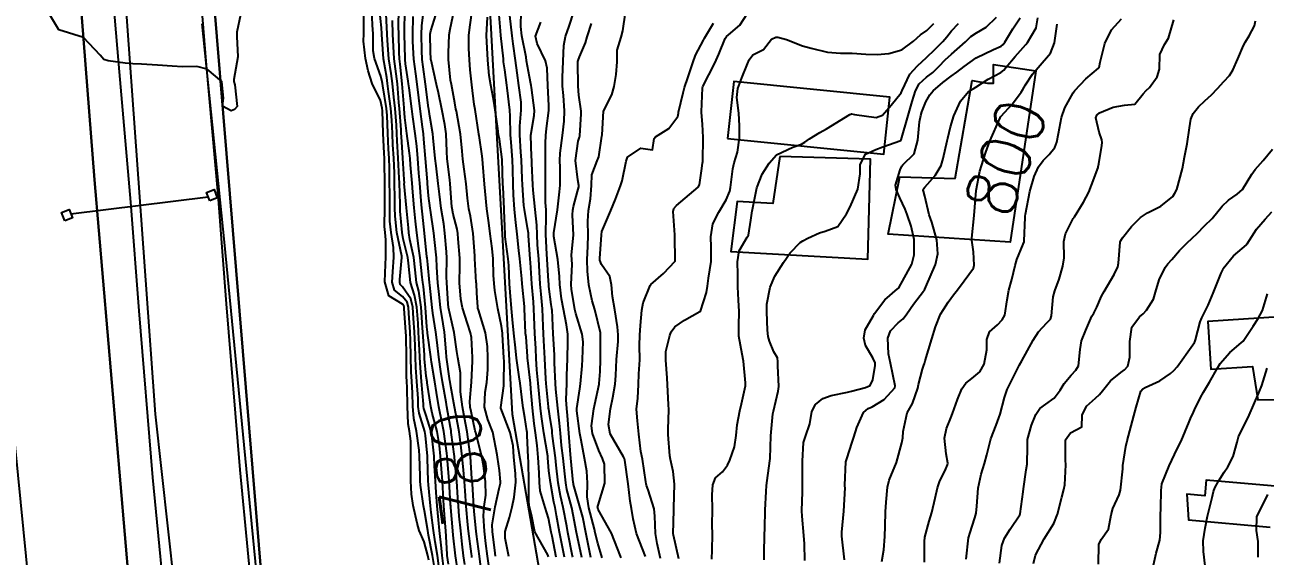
# Model space of a CAD drawing. Header units: metres. Extents: x 318500 to 325275, y 7408834 to 7428799.
# Drawn here: x 321562.2 to 321662.2, y 7423744.2 to 7423787.1 of the extents above; entities that cross this region are included whole.
import ezdxf
from ezdxf.enums import TextEntityAlignment as Align

# ---------------------------------------------------------------- set-up
doc = ezdxf.new("R2010")
doc.units = ezdxf.units.M
doc.header["$MEASUREMENT"] = 0
doc.linetypes.add('CONTINUO', pattern=[0])
for name, color, linetype in [('Cotas', 45, 'Continuous'), ('Curvas de Nivel 1m', 11, 'Continuous'), ('Curvas de Nivel 5m', 15, 'Continuous'), ('Divisas', 45, 'Continuous'), ('Edificações', 30, 'Continuous'), ('Estação', 45, 'Continuous'), ('Linha Férrea', 20, 'Continuous'), ('PLATAFORMA', 45, 'Continuous'), ('Pórticos', 45, 'Continuous')]:
    doc.layers.add(name, color=color, linetype=linetype)
doc.styles.add('Style-STANDARD', font='STANDARD.shx')

msp = doc.modelspace()

# ---------------------------------------------------------------- linework, layer by layer
at = {"layer": 'Curvas de Nivel 1m', "flags": 128}
for points, elevation in [([(321579.56, 7423787.87), (321579.28, 7423786.49), (321579.28, 7423786.13), (321579.36, 7423784.49), (321579.04, 7423782.67), (321579.04, 7423782.5), (321579.12, 7423782.24), (321579.29, 7423780.49), (321579.09, 7423780.24), (321578.83, 7423780.15), (321578.12, 7423780.51), (321578.2, 7423781.16), (321578.07, 7423782.51), (321576.88, 7423783.51), (321576.06, 7423783.71), (321574.88, 7423783.69), (321574.05, 7423783.73), (321572.88, 7423783.82), (321571.58, 7423783.89), (321570.88, 7423783.93), (321570.27, 7423783.99), (321568.89, 7423784.16), (321568.54, 7423784.29), (321568.26, 7423784.64), (321566.91, 7423786.05), (321564.92, 7423786.68), (321563.71, 7423788.7)], 773), ([(321594.75, 7423743.89), (321594.69, 7423744.28), (321594.38, 7423745.37), (321593.98, 7423746.29), (321593.82, 7423746.87), (321593.51, 7423748.29), (321593.36, 7423749.22), (321593.31, 7423750.3), (321593.32, 7423751.43), (321593.32, 7423752.3), (321593.3, 7423753.49), (321593.19, 7423754.3), (321593.1, 7423754.89), (321593.04, 7423756.3), (321593.01, 7423757.83), (321592.99, 7423758.3), (321592.97, 7423758.71), (321592.95, 7423760.3), (321592.93, 7423761.97), (321592.91, 7423762.31), (321592.78, 7423764.16), (321592.77, 7423764.31), (321592.74, 7423764.42), (321592.63, 7423764.54), (321591.53, 7423765.21), (321591.21, 7423766.33), (321591.26, 7423767.74), (321591.3, 7423768.33), (321591.3, 7423769.73), (321591.23, 7423770.33), (321591.19, 7423770.81), (321591.2, 7423772.33), (321591.21, 7423773.88), (321591.21, 7423774.33), (321591.19, 7423775.93), (321591.18, 7423776.33), (321591.16, 7423776.7), (321591.09, 7423778.34), (321591.02, 7423780.15), (321591, 7423780.34), (321590.85, 7423780.96), (321590.19, 7423782.35), (321589.87, 7423783.36), (321589.66, 7423784.35), (321589.5, 7423785.76), (321589.51, 7423786.35), (321589.51, 7423787.78)], 773), ([(321595.18, 7423743.45), (321595.06, 7423744.27), (321594.74, 7423745.92), (321594.68, 7423746.28), (321594.41, 7423747.87), (321594.34, 7423748.28), (321594.08, 7423749.93), (321594.06, 7423750.29), (321594.06, 7423750.68), (321594.02, 7423752.29), (321593.99, 7423752.77), (321593.76, 7423754.29), (321593.55, 7423755.33), (321593.47, 7423756.3), (321593.45, 7423757.39), (321593.38, 7423758.3), (321593.34, 7423759.08), (321593.31, 7423760.3), (321593.29, 7423761.6), (321593.25, 7423762.3), (321593.15, 7423763.78), (321593.11, 7423764.3), (321593.02, 7423764.69), (321592.64, 7423765.16), (321591.99, 7423765.67), (321591.81, 7423766.32), (321591.85, 7423767.14), (321591.94, 7423768.32), (321591.9, 7423769.11), (321591.71, 7423770.33), (321591.62, 7423771.23), (321591.62, 7423772.33), (321591.62, 7423773.46), (321591.6, 7423774.33), (321591.58, 7423775.52), (321591.55, 7423776.33), (321591.51, 7423777.04), (321591.46, 7423778.33), (321591.39, 7423779.77), (321591.34, 7423780.33), (321591.05, 7423782.15), (321591.03, 7423782.34), (321591.01, 7423782.48), (321590.88, 7423782.94), (321590.38, 7423784.35), (321590.27, 7423784.97), (321590.26, 7423786.35), (321590.23, 7423787.04), (321590.16, 7423788.35)], 774), ([(321596.06, 7423742.55), (321595.84, 7423744.27), (321595.77, 7423744.87), (321595.62, 7423746.27), (321595.53, 7423747.14), (321595.43, 7423748.27), (321595.34, 7423749.36), (321595.29, 7423750.27), (321595.23, 7423751.5), (321595.18, 7423752.27), (321595.04, 7423753.72), (321594.94, 7423754.28), (321594.51, 7423755.64), (321594.36, 7423756.12), (321594.34, 7423756.28), (321594.33, 7423756.47), (321594.18, 7423758.29), (321594.06, 7423759.78), (321594.04, 7423760.29), (321594.02, 7423760.84), (321593.94, 7423762.29), (321593.89, 7423763.01), (321593.8, 7423764.29), (321593.61, 7423765.26), (321593.27, 7423766.3), (321593.12, 7423767.86), (321593.08, 7423768.3), (321592.7, 7423769.8), (321592.61, 7423770.31), (321592.45, 7423772.04), (321592.45, 7423772.31), (321592.45, 7423772.6), (321592.39, 7423774.32), (321592.37, 7423774.71), (321592.3, 7423776.32), (321592.21, 7423777.72), (321592.18, 7423778.32), (321592.15, 7423778.99), (321592.04, 7423780.32), (321591.93, 7423781.24), (321591.82, 7423782.33), (321591.72, 7423783.16), (321591.53, 7423784.33), (321591.43, 7423785.81), (321591.41, 7423786.33), (321591.33, 7423787.95)], 776), ([(321596.35, 7423743.56), (321596.25, 7423744.26), (321596.24, 7423744.38), (321596.12, 7423746.26), (321596.1, 7423746.56), (321595.97, 7423748.26), (321595.94, 7423748.75), (321595.85, 7423750.27), (321595.82, 7423750.9), (321595.71, 7423752.27), (321595.62, 7423753.13), (321595.43, 7423754.27), (321595.03, 7423755.76), (321594.91, 7423756.28), (321594.63, 7423758.19), (321594.62, 7423758.28), (321594.55, 7423758.74), (321594.41, 7423760.12), (321594.4, 7423760.28), (321594.4, 7423760.46), (321594.28, 7423762.28), (321594.26, 7423762.63), (321594.15, 7423764.29), (321593.95, 7423765.6), (321593.77, 7423766.29), (321593.66, 7423767.3), (321593.56, 7423768.3), (321593.24, 7423769.76), (321593.15, 7423770.3), (321593.11, 7423770.7), (321592.95, 7423772.31), (321592.78, 7423774.28), (321592.79, 7423774.31), (321592.76, 7423774.61), (321592.67, 7423776.31), (321592.55, 7423778.06), (321592.54, 7423778.31), (321592.53, 7423778.6), (321592.4, 7423780.32), (321592.35, 7423780.81), (321592.22, 7423782.32), (321592.08, 7423783.52), (321591.97, 7423784.32), (321591.9, 7423785.33), (321591.87, 7423786.33), (321591.83, 7423787.43)], 777), ([(321597.1, 7423743), (321596.91, 7423744.25), (321596.73, 7423745.91), (321596.7, 7423746.26), (321596.54, 7423748.14), (321596.53, 7423748.26), (321596.52, 7423748.36), (321596.44, 7423749.82), (321596.41, 7423750.26), (321596.41, 7423750.29), (321596.23, 7423752.26), (321596.21, 7423752.53), (321595.97, 7423754.27), (321595.83, 7423754.94), (321595.57, 7423756.27), (321595.39, 7423757.42), (321595.24, 7423758.27), (321594.98, 7423759.86), (321594.92, 7423760.28), (321594.66, 7423762.21), (321594.65, 7423762.28), (321594.61, 7423762.72), (321594.49, 7423764.28), (321594.33, 7423765.97), (321594.28, 7423766.29), (321594.22, 7423766.73), (321594.07, 7423768.29), (321593.95, 7423769.03), (321593.78, 7423770.29), (321593.68, 7423771.25), (321593.57, 7423772.3), (321593.47, 7423773.58), (321593.41, 7423774.3), (321593.29, 7423775.79), (321593.25, 7423776.3), (321593.21, 7423776.72), (321592.99, 7423778.31), (321592.83, 7423779.59), (321592.77, 7423780.31), (321592.76, 7423780.39), (321592.62, 7423782.31), (321592.46, 7423783.89), (321592.4, 7423784.32), (321592.37, 7423784.84), (321592.33, 7423786.32), (321592.32, 7423786.93), (321592.33, 7423788.32)], 778), ([(321597.66, 7423743.55), (321597.57, 7423744.24), (321597.45, 7423745.17), (321597.33, 7423746.25), (321597.22, 7423747.44), (321597.15, 7423748.25), (321597.1, 7423748.93), (321597.01, 7423750.25), (321596.86, 7423751.86), (321596.82, 7423752.25), (321596.57, 7423754.19), (321596.56, 7423754.26), (321596.55, 7423754.31), (321596.5, 7423754.58), (321596.22, 7423756.26), (321596.15, 7423756.64), (321595.86, 7423758.27), (321595.72, 7423759.1), (321595.56, 7423760.27), (321595.42, 7423761.44), (321595.32, 7423762.27), (321595.09, 7423763.81), (321595.02, 7423764.28), (321594.84, 7423766.08), (321594.82, 7423766.28), (321594.67, 7423767.73), (321594.62, 7423768.28), (321594.61, 7423768.35), (321594.41, 7423770.28), (321594.24, 7423771.81), (321594.2, 7423772.29), (321594.15, 7423772.88), (321594.03, 7423774.29), (321593.96, 7423775.1), (321593.87, 7423776.29), (321593.78, 7423777.28), (321593.65, 7423778.3), (321593.47, 7423779.66), (321593.39, 7423780.3), (321593.17, 7423782), (321593.13, 7423782.31), (321593.1, 7423782.53), (321592.89, 7423783.94), (321592.85, 7423784.27), (321592.84, 7423784.31), (321592.84, 7423784.36), (321592.81, 7423786.31), (321592.81, 7423786.43), (321592.83, 7423788.31)], 779), ([(321599.01, 7423742.89), (321598.85, 7423744.22), (321598.61, 7423746), (321598.58, 7423746.23), (321598.41, 7423747.81), (321598.38, 7423748.23), (321598.27, 7423750.06), (321598.25, 7423750.23), (321598.24, 7423750.44), (321598.12, 7423752.24), (321598.08, 7423752.63), (321597.84, 7423754.24), (321597.64, 7423755.37), (321597.47, 7423756.25), (321597.32, 7423757.47), (321597.32, 7423758.25), (321597.31, 7423759), (321597.1, 7423760.25), (321597.03, 7423760.71), (321596.81, 7423762.26), (321596.61, 7423763.08), (321596.36, 7423764.26), (321596.32, 7423764.57), (321596.2, 7423766.26), (321596.18, 7423766.74), (321596.2, 7423768.26), (321596.19, 7423768.77), (321596.06, 7423770.27), (321595.97, 7423771.02), (321595.76, 7423772.27), (321595.61, 7423773.41), (321595.52, 7423774.27), (321595.35, 7423775.7), (321595.28, 7423776.28), (321595.11, 7423777.97), (321595.07, 7423778.28), (321594.83, 7423779.71), (321594.75, 7423780.28), (321594.74, 7423780.39), (321594.5, 7423782.29), (321594.3, 7423783.7), (321594.23, 7423784.29), (321594.19, 7423785), (321594.17, 7423786.29), (321594.2, 7423787.02), (321594.37, 7423788.29)], 781), ([(321599.59, 7423743.45), (321599.5, 7423744.21), (321599.36, 7423745.23), (321599.24, 7423746.22), (321599.16, 7423747.47), (321599.23, 7423748.22), (321599.35, 7423749.14), (321599.32, 7423750.22), (321599.16, 7423751.52), (321599.03, 7423752.22), (321598.54, 7423754.19), (321598.53, 7423754.23), (321598.52, 7423754.25), (321598.5, 7423754.31), (321598.17, 7423755.89), (321598.1, 7423756.24), (321598.07, 7423756.69), (321598.2, 7423758.24), (321598.29, 7423759.95), (321598.29, 7423760.23), (321598.19, 7423761.84), (321598.13, 7423762.24), (321597.88, 7423762.98), (321597.47, 7423764.25), (321597.33, 7423764.94), (321597.24, 7423766.25), (321597.26, 7423767.66), (321597.25, 7423768.25), (321597.14, 7423769.81), (321597.11, 7423770.25), (321597.04, 7423770.59), (321596.73, 7423771.79), (321596.63, 7423772.26), (321596.61, 7423772.38), (321596.48, 7423774.26), (321596.45, 7423774.58), (321596.25, 7423776.27), (321596.21, 7423776.85), (321596.15, 7423778.27), (321596.05, 7423779.04), (321595.8, 7423780.27), (321595.53, 7423781.6), (321595.39, 7423782.27), (321594.94, 7423784.23), (321594.93, 7423784.28), (321594.9, 7423784.95), (321594.86, 7423786.28), (321594.87, 7423786.33), (321594.92, 7423786.6), (321595.33, 7423787.89)], 782), ([(321600.14, 7423744.2), (321600.11, 7423744.46), (321599.89, 7423746.21), (321599.88, 7423746.73), (321600.11, 7423748.2), (321600.43, 7423749.68), (321600.55, 7423750.09), (321600.55, 7423750.2), (321600.45, 7423751.12), (321600.31, 7423752.2), (321600.28, 7423752.4), (321599.91, 7423754.21), (321599.53, 7423755.23), (321599.24, 7423756.22), (321599.31, 7423757.44), (321599.43, 7423758.22), (321599.51, 7423759.28), (321599.52, 7423760.22), (321599.5, 7423761.12), (321599.33, 7423762.22), (321598.76, 7423764.09), (321598.72, 7423764.23), (321598.71, 7423764.31), (321598.64, 7423765.45), (321598.6, 7423766.18), (321598.6, 7423766.23), (321598.59, 7423766.29), (321598.48, 7423768.23), (321598.47, 7423768.45), (321598.33, 7423770.24), (321598.12, 7423771.64), (321598, 7423772.24), (321597.89, 7423773.1), (321597.77, 7423774.24), (321597.6, 7423775.43), (321597.49, 7423776.25), (321597.44, 7423776.89), (321597.32, 7423778.25), (321596.98, 7423780.12), (321596.95, 7423780.26), (321596.85, 7423780.77), (321596.58, 7423782.26), (321596.52, 7423782.61), (321596.36, 7423784.27), (321596.34, 7423784.82), (321596.39, 7423786.27), (321596.47, 7423786.72), (321596.81, 7423788.26)], 783), ([(321601.2, 7423744.19), (321600.91, 7423745.66), (321600.92, 7423746.19), (321601.27, 7423747.33), (321601.48, 7423748.19), (321601.65, 7423748.97), (321601.78, 7423750.19), (321601.75, 7423750.88), (321601.63, 7423752.19), (321601.55, 7423753.12), (321601.33, 7423754.19), (321600.58, 7423756.14), (321600.57, 7423756.2), (321600.81, 7423757.94), (321600.82, 7423758.2), (321600.83, 7423759.95), (321600.82, 7423760.2), (321600.71, 7423762.09), (321600.7, 7423762.2), (321600.61, 7423762.76), (321600.32, 7423764.2), (321600.08, 7423765.65), (321600.03, 7423766.21), (321599.99, 7423766.88), (321599.94, 7423768.21), (321599.87, 7423769.04), (321599.71, 7423770.22), (321599.59, 7423771.09), (321599.45, 7423772.22), (321599.3, 7423773.67), (321599.26, 7423774.22), (321599.11, 7423775.9), (321599.09, 7423776.23), (321599.06, 7423776.49), (321598.81, 7423778.14), (321598.8, 7423778.22), (321598.8, 7423778.25), (321598.5, 7423780.24), (321598.43, 7423780.65), (321598.23, 7423782.24), (321598.09, 7423783.45), (321598.03, 7423784.24), (321597.99, 7423785.16), (321598, 7423786.24), (321598.1, 7423787.07), (321598.25, 7423788.24)], 784), ([(321605.04, 7423744.14), (321604.71, 7423745.82), (321604.64, 7423746.15), (321604.41, 7423747.27), (321604.14, 7423748.15), (321603.75, 7423749.48), (321603.69, 7423750.16), (321603.67, 7423750.94), (321603.58, 7423752.16), (321603.5, 7423753.15), (321603.36, 7423754.17), (321603.25, 7423754.92), (321603.12, 7423756.17), (321603, 7423757.72), (321602.95, 7423758.17), (321602.74, 7423760.01), (321602.73, 7423760.18), (321602.72, 7423760.32), (321602.6, 7423761.9), (321602.57, 7423762.18), (321602.57, 7423762.21), (321602.49, 7423764.18), (321602.48, 7423764.34), (321602.29, 7423766.18), (321602.26, 7423766.58), (321602.09, 7423768.19), (321602.01, 7423768.87), (321601.88, 7423770.19), (321601.79, 7423771.12), (321601.67, 7423772.19), (321601.58, 7423773.36), (321601.55, 7423774.19), (321601.53, 7423775.44), (321601.5, 7423776.19), (321601.4, 7423777.6), (321601.36, 7423778.19), (321601.31, 7423779.72), (321601.29, 7423780.2), (321601.07, 7423781.99), (321601.04, 7423782.2), (321600.88, 7423783.45), (321600.79, 7423784.1), (321600.78, 7423784.2), (321600.77, 7423784.33), (321600.58, 7423786.21), (321600.55, 7423786.58), (321600.42, 7423788.21)], 786), ([(321605.71, 7423744.13), (321605.55, 7423744.95), (321605.31, 7423746.14), (321605.07, 7423747.48), (321604.94, 7423748.14), (321604.85, 7423748.57), (321604.57, 7423750.15), (321604.45, 7423751.1), (321604.36, 7423752.15), (321604.35, 7423752.28), (321604.04, 7423754.16), (321603.84, 7423755.49), (321603.77, 7423756.16), (321603.7, 7423757), (321603.58, 7423758.16), (321603.48, 7423759.25), (321603.42, 7423760.17), (321603.38, 7423760.96), (321603.31, 7423762.17), (321603.26, 7423763.53), (321603.23, 7423764.17), (321603.19, 7423764.73), (321603.08, 7423766.17), (321602.95, 7423767.9), (321602.93, 7423768.18), (321602.8, 7423770.09), (321602.79, 7423770.18), (321602.79, 7423770.26), (321602.72, 7423770.71), (321602.47, 7423772.18), (321602.43, 7423772.49), (321602.32, 7423774.18), (321602.3, 7423774.66), (321602.23, 7423776.19), (321602.19, 7423776.79), (321602.09, 7423778.19), (321602.1, 7423778.91), (321602.22, 7423780.19), (321602.2, 7423780.83), (321602.02, 7423782.19), (321601.88, 7423783.19), (321601.75, 7423784.19), (321601.57, 7423785.53), (321601.48, 7423786.19), (321601.3, 7423787.84)], 787), ([(321606.38, 7423744.12), (321606.36, 7423744.21), (321605.98, 7423746.13), (321605.89, 7423746.64), (321605.6, 7423748.13), (321605.38, 7423749.09), (321605.19, 7423750.14), (321605.04, 7423751.56), (321604.98, 7423752.14), (321604.74, 7423753.9), (321604.72, 7423754.15), (321604.7, 7423754.34), (321604.51, 7423755.51), (321604.43, 7423756.06), (321604.42, 7423756.15), (321604.41, 7423756.27), (321604.22, 7423758.15), (321604.19, 7423758.52), (321604.11, 7423760.16), (321604.04, 7423761.61), (321604.01, 7423762.16), (321603.99, 7423762.77), (321603.93, 7423764.16), (321603.83, 7423765.35), (321603.75, 7423766.16), (321603.69, 7423767.14), (321603.62, 7423768.17), (321603.53, 7423769.34), (321603.49, 7423770.17), (321603.47, 7423770.92), (321603.34, 7423772.17), (321603.18, 7423773.74), (321603.16, 7423774.17), (321603.07, 7423775.89), (321603.07, 7423776.18), (321603.05, 7423776.44), (321603, 7423778.18), (321603.26, 7423779.75), (321603.28, 7423780.17), (321603.03, 7423782.01), (321603.02, 7423782.18), (321603, 7423782.31), (321602.88, 7423782.89), (321602.65, 7423784.18), (321602.6, 7423784.48), (321602.26, 7423786.19), (321602.19, 7423786.93), (321602.2, 7423788.19)], 788), ([(321610.27, 7423744.07), (321610.22, 7423744.22), (321609.5, 7423746.08), (321608.42, 7423747.99), (321608.38, 7423748.1), (321608.37, 7423748.15), (321608.42, 7423748.32), (321608.96, 7423750.09), (321608.93, 7423751.63), (321608.78, 7423752.1), (321608.48, 7423752.73), (321607.95, 7423754.11), (321607.87, 7423754.74), (321608.08, 7423756.1), (321608.15, 7423756.47), (321608.5, 7423758.1), (321608.51, 7423758.14), (321608.57, 7423759.1), (321608.62, 7423760.06), (321608.62, 7423760.1), (321608.62, 7423760.14), (321608.62, 7423762.1), (321608.6, 7423762.23), (321608.14, 7423764.1), (321607.94, 7423764.81), (321607.66, 7423766.11), (321607.57, 7423767.21), (321607.53, 7423768.11), (321607.58, 7423769.23), (321607.62, 7423770.11), (321607.59, 7423771.25), (321607.65, 7423772.11), (321607.81, 7423773.04), (321607.87, 7423774.11), (321607.92, 7423774.97), (321608.34, 7423776.1), (321608.47, 7423776.43), (321608.72, 7423778.1), (321608.73, 7423778.19), (321608.84, 7423780.1), (321609.52, 7423781.43), (321609.7, 7423782.09), (321609.86, 7423783.07), (321609.94, 7423784.08), (321609.96, 7423785.02), (321610.27, 7423786.08), (321610.41, 7423786.59), (321610.63, 7423788.07)], 792), ([(321613.44, 7423744.03), (321613.17, 7423745.24), (321613.04, 7423746.03), (321613, 7423747.45), (321612.93, 7423748.03), (321612.44, 7423749.56), (321612.31, 7423749.91), (321612.28, 7423750.04), (321612.26, 7423750.22), (321612, 7423752.05), (321611.87, 7423752.66), (321611.69, 7423754.05), (321611.59, 7423755.14), (321611.51, 7423756.06), (321611.63, 7423756.96), (321611.67, 7423758.05), (321611.69, 7423758.93), (321611.77, 7423760.05), (321611.76, 7423761.22), (321611.79, 7423762.05), (321611.84, 7423762.83), (321611.93, 7423764.05), (321612.05, 7423764.64), (321612.6, 7423766.04), (321612.66, 7423766.13), (321613.68, 7423767.02), (321614.62, 7423768.02), (321614.63, 7423768.07), (321614.61, 7423770.02), (321614.6, 7423770.13), (321614.47, 7423772.02), (321614.52, 7423772.25), (321614.74, 7423772.51), (321616.48, 7423773.99), (321616.59, 7423774.17), (321616.78, 7423775.48), (321616.84, 7423775.94), (321616.85, 7423775.99), (321616.85, 7423776.05), (321616.9, 7423777.99), (321616.83, 7423779.06), (321616.76, 7423779.99), (321616.76, 7423780.07), (321616.84, 7423781.99), (321616.87, 7423782.11), (321617.83, 7423783.98), (321618.16, 7423784.71), (321618.65, 7423785.96), (321618.76, 7423786.13), (321618.92, 7423786.27), (321619.84, 7423787.05), (321620.43, 7423787.95)], 794), ([(321621.81, 7423743.92), (321621.8, 7423744.48), (321621.84, 7423745.92), (321621.85, 7423746.46), (321621.89, 7423747.92), (321621.96, 7423749.44), (321621.99, 7423749.92), (321622.04, 7423750.32), (321622.27, 7423751.91), (321622.28, 7423752.1), (321622.34, 7423753.91), (321622.52, 7423755.69), (321622.56, 7423755.91), (321622.94, 7423757.51), (321622.98, 7423757.9), (321622.9, 7423759.58), (321622.92, 7423759.9), (321622.88, 7423760.21), (321622.59, 7423760.69), (321622.23, 7423761.55), (321622.14, 7423761.92), (321622.09, 7423762.44), (321622.03, 7423763.92), (321622.03, 7423764.53), (321622.3, 7423765.92), (321622.67, 7423766.81), (321623.36, 7423767.9), (321623.9, 7423768.68), (321624.7, 7423769.52), (321624.92, 7423769.66), (321625.34, 7423769.87), (321626.28, 7423770.3), (321626.72, 7423770.42), (321627.75, 7423770.82), (321628.44, 7423771.83), (321628.75, 7423772.4), (321629.37, 7423773.82), (321629.54, 7423775.06), (321629.56, 7423775.82), (321629.98, 7423776.63), (321630.81, 7423777.02), (321631.39, 7423777.22), (321632.82, 7423777.74), (321632.84, 7423777.76), (321632.85, 7423777.78), (321632.86, 7423777.81), (321633.41, 7423779.77), (321633.74, 7423780.89), (321634.02, 7423781.76), (321634.32, 7423782.32), (321634.89, 7423782.84), (321635.4, 7423783.23), (321635.93, 7423783.74), (321636.4, 7423784.24), (321636.91, 7423784.7), (321638.04, 7423785.71), (321638.49, 7423786.14), (321638.93, 7423786.44), (321639.72, 7423786.9), (321640.56, 7423787.68)], 797), ([(321625.08, 7423743.87), (321625.06, 7423745.2), (321625.02, 7423745.87), (321624.86, 7423747.43), (321624.84, 7423747.88), (321624.9, 7423749.41), (321624.89, 7423749.88), (321624.89, 7423751.45), (321624.89, 7423751.88), (321624.99, 7423753.37), (321625.15, 7423753.87), (321625.5, 7423754.88), (321625.66, 7423755.87), (321625.94, 7423756.46), (321626.54, 7423756.92), (321627.21, 7423757.18), (321628.54, 7423757.45), (321628.85, 7423757.52), (321629.99, 7423757.81), (321630.36, 7423757.99), (321630.56, 7423758.45), (321630.77, 7423759.6), (321630.75, 7423759.8), (321630.58, 7423760.22), (321629.99, 7423761.21), (321629.86, 7423761.81), (321629.96, 7423762.46), (321630.63, 7423763.64), (321630.69, 7423763.74), (321630.72, 7423763.8), (321631.55, 7423764.89), (321632.57, 7423765.78), (321632.62, 7423765.82), (321632.66, 7423765.86), (321633.71, 7423767.76), (321633.92, 7423768.53), (321633.92, 7423769.76), (321633.66, 7423770.83), (321633.33, 7423771.77), (321633.17, 7423772.2), (321632.75, 7423773.11), (321632.45, 7423773.78), (321632.39, 7423774.15), (321632.78, 7423775.37), (321632.9, 7423775.67), (321633, 7423775.78), (321633.9, 7423776.66), (321634.19, 7423777.76), (321634.33, 7423779.25), (321634.44, 7423779.76), (321634.53, 7423780.07), (321634.86, 7423780.86), (321635.18, 7423781.43), (321635.45, 7423781.74), (321636.21, 7423782.41), (321636.89, 7423782.94), (321637.35, 7423783.27), (321637.94, 7423783.71), (321638.91, 7423784.41), (321640.31, 7423785.08), (321640.92, 7423785.36), (321641.08, 7423785.5), (321641.21, 7423785.67), (321641.86, 7423786.74), (321642.45, 7423787.65)], 798), ([(321628.29, 7423743.91), (321628.07, 7423745.83), (321628.07, 7423746.16), (321628.24, 7423747.83), (321628.33, 7423749.72), (321628.32, 7423749.83), (321628.32, 7423749.95), (321628.4, 7423751.83), (321628.41, 7423751.89), (321628.47, 7423752.06), (321628.9, 7423753.41), (321629.03, 7423753.82), (321629.27, 7423754.58), (321629.82, 7423755.81), (321630.2, 7423756.13), (321630.53, 7423756.27), (321631.48, 7423756.85), (321632.34, 7423757.78), (321632.37, 7423757.96), (321631.99, 7423759.79), (321631.84, 7423760.54), (321631.79, 7423761.79), (321632.01, 7423762.39), (321632.62, 7423763.03), (321633.02, 7423763.37), (321633.32, 7423763.77), (321633.86, 7423764.54), (321634.66, 7423765.58), (321634.73, 7423765.68), (321634.77, 7423765.75), (321634.86, 7423765.94), (321635.62, 7423767.74), (321635.82, 7423768.61), (321635.74, 7423769.74), (321635.33, 7423771.15), (321635.13, 7423771.75), (321634.76, 7423773.26), (321634.66, 7423773.65), (321634.64, 7423773.75), (321634.67, 7423773.85), (321634.76, 7423773.97), (321635.61, 7423774.91), (321636.09, 7423775.74), (321636.25, 7423776.28), (321636.57, 7423777.73), (321636.62, 7423777.94), (321636.83, 7423778.85), (321637.1, 7423779.73), (321637.64, 7423780.93), (321638.3, 7423781.71), (321638.66, 7423781.92), (321638.88, 7423782.05), (321639.88, 7423782.69), (321640.89, 7423783.22), (321641.15, 7423783.42), (321641.34, 7423783.67), (321642.05, 7423784.52), (321642.92, 7423785.5), (321643.04, 7423785.65), (321643.74, 7423786.83), (321643.88, 7423787.64)], 799), ([(321634.73, 7423743.74), (321634.73, 7423745.4), (321634.77, 7423745.74), (321635.11, 7423747.04), (321635.32, 7423747.74), (321635.59, 7423748.89), (321635.79, 7423749.73), (321635.96, 7423750.21), (321636.46, 7423751.25), (321636.6, 7423751.59), (321636.61, 7423751.72), (321636.48, 7423752.47), (321636.36, 7423753.72), (321636.51, 7423754.5), (321636.87, 7423755.37), (321637.01, 7423755.72), (321637.4, 7423756.85), (321637.74, 7423757.71), (321638.08, 7423758.18), (321638.56, 7423758.54), (321639.19, 7423759.08), (321639.55, 7423759.69), (321639.78, 7423760.87), (321639.76, 7423761.68), (321639.99, 7423762.3), (321640.62, 7423762.88), (321641.01, 7423763.28), (321641.21, 7423763.66), (321641.42, 7423764.89), (321641.55, 7423765.66), (321641.78, 7423766.54), (321642.05, 7423767.66), (321642.2, 7423768.14), (321642.71, 7423769.37), (321642.78, 7423769.57), (321642.79, 7423769.65), (321642.85, 7423771.54), (321642.86, 7423771.65), (321642.89, 7423771.79), (321643.23, 7423773.64), (321643.59, 7423774.83), (321643.94, 7423775.63), (321644.3, 7423776.13), (321644.8, 7423776.61), (321645.26, 7423777.17), (321645.42, 7423777.61), (321645.54, 7423778.32), (321645.8, 7423779.61), (321646.07, 7423780.38), (321646.74, 7423781.59), (321646.79, 7423781.67), (321646.87, 7423781.79), (321647.74, 7423782.73), (321648.77, 7423783.57), (321648.84, 7423783.64), (321648.9, 7423784.05), (321649.28, 7423785.56), (321649.83, 7423786.66), (321650.62, 7423787.55)], 801), ([(321638.11, 7423743.96), (321638.29, 7423745.7), (321638.31, 7423745.78), (321638.4, 7423746.05), (321638.8, 7423747.31), (321638.91, 7423747.69), (321638.97, 7423748.24), (321639.07, 7423749.69), (321639.31, 7423750.83), (321639.59, 7423751.68), (321639.78, 7423752.38), (321640.1, 7423753.68), (321640.51, 7423754.77), (321640.83, 7423755.67), (321641.19, 7423757.01), (321641.41, 7423757.66), (321641.79, 7423758.42), (321642.4, 7423759.64), (321642.58, 7423759.98), (321643.5, 7423761.64), (321643.94, 7423762.3), (321644.62, 7423763.03), (321644.9, 7423763.34), (321644.99, 7423763.61), (321645.12, 7423765.14), (321645.25, 7423765.61), (321645.61, 7423766.55), (321645.91, 7423767.6), (321646, 7423768.29), (321645.99, 7423769.6), (321646.1, 7423770.22), (321646.74, 7423771.44), (321646.8, 7423771.53), (321646.84, 7423771.59), (321647.57, 7423772.76), (321648, 7423773.58), (321648.21, 7423774.13), (321648.74, 7423775.57), (321648.75, 7423775.61), (321648.79, 7423775.85), (321649.04, 7423777.35), (321649.07, 7423777.57), (321649.05, 7423777.8), (321648.83, 7423778.41), (321648.57, 7423779.57), (321648.63, 7423779.78), (321648.85, 7423779.97), (321649.97, 7423780.44), (321650.86, 7423780.59), (321651.71, 7423780.67), (321652.39, 7423781.52), (321652.62, 7423781.77), (321652.88, 7423782.02), (321653.51, 7423782.88), (321653.69, 7423783.5), (321653.73, 7423784.69), (321654.1, 7423785.5), (321654.43, 7423786), (321654.85, 7423787.49)], 802), ([(321640.78, 7423743.66), (321640.98, 7423745.07), (321641.2, 7423745.66), (321641.66, 7423746.4), (321642.42, 7423747.54), (321642.46, 7423747.6), (321642.47, 7423747.64), (321642.69, 7423749.39), (321642.72, 7423749.64), (321642.93, 7423751.17), (321643.02, 7423751.63), (321643.06, 7423753.07), (321643.06, 7423753.63), (321643.36, 7423754.78), (321643.73, 7423755.63), (321644.04, 7423756.12), (321644.53, 7423756.48), (321645.19, 7423756.97), (321645.69, 7423757.6), (321646, 7423758.15), (321646.57, 7423758.82), (321646.95, 7423759.22), (321647.15, 7423759.58), (321647.29, 7423760.89), (321647.4, 7423761.58), (321647.75, 7423762.44), (321648.25, 7423763.57), (321648.39, 7423763.82), (321648.64, 7423764.3), (321649.03, 7423765.19), (321649.23, 7423765.56), (321650.05, 7423766.93), (321650.33, 7423767.55), (321650.38, 7423767.85), (321650.51, 7423769.54), (321650.57, 7423769.69), (321650.72, 7423769.89), (321651.45, 7423770.81), (321652.15, 7423771.52), (321652.74, 7423771.92), (321653.79, 7423772.45), (321654.76, 7423773.22), (321654.94, 7423773.49), (321655.08, 7423773.8), (321655.55, 7423775.48), (321655.72, 7423776.39), (321655.92, 7423777.47), (321656.12, 7423778.76), (321656.23, 7423779.47), (321656.41, 7423779.91), (321656.85, 7423780.46), (321657.36, 7423780.95), (321657.9, 7423781.44), (321658.38, 7423781.93), (321658.89, 7423782.5), (321659.33, 7423782.99), (321659.6, 7423783.42), (321660, 7423784.33), (321660.48, 7423785.41), (321660.63, 7423785.71), (321660.93, 7423786.2), (321661.36, 7423786.99), (321661.45, 7423787.4)], 803), ([(321607.09, 7423744.11), (321606.75, 7423745.75), (321606.68, 7423746.12), (321606.41, 7423747.54), (321606.29, 7423748.12), (321605.9, 7423749.6), (321605.8, 7423750.13), (321605.72, 7423750.86), (321605.59, 7423752.13), (321605.47, 7423753.15), (321605.39, 7423754.14), (321605.31, 7423754.94), (321605.16, 7423756.14), (321605, 7423757.69), (321604.97, 7423758.14), (321604.9, 7423759.82), (321604.9, 7423760.15), (321604.9, 7423760.46), (321604.8, 7423762.15), (321604.7, 7423764.08), (321604.69, 7423764.15), (321604.68, 7423764.2), (321604.63, 7423764.51), (321604.45, 7423765.96), (321604.43, 7423766.15), (321604.42, 7423766.39), (321604.31, 7423768.16), (321604.27, 7423768.57), (321604.19, 7423770.16), (321604.23, 7423771.66), (321604.22, 7423772.16), (321604.17, 7423772.73), (321604.16, 7423774.16), (321604.16, 7423774.77), (321604.16, 7423776.16), (321604.18, 7423777.53), (321604.19, 7423778.16), (321604.26, 7423778.72), (321604.45, 7423780.16), (321604.44, 7423780.56), (321604.35, 7423782.16), (321604.31, 7423783.59), (321604.18, 7423784.16), (321603.51, 7423785.58), (321603.37, 7423786.17), (321603.8, 7423787.3)], 789), ([(321608.75, 7423744.09), (321608.38, 7423745.25), (321608.17, 7423746.1), (321608.11, 7423746.39), (321607.67, 7423748.11), (321607.53, 7423749), (321607.56, 7423750.11), (321607.5, 7423751.07), (321607.32, 7423752.11), (321607.05, 7423753.56), (321606.94, 7423754.12), (321606.69, 7423755.94), (321606.7, 7423756.12), (321606.94, 7423757.72), (321606.99, 7423758.12), (321607.13, 7423759.56), (321607.16, 7423760.11), (321607.21, 7423761.5), (321607.14, 7423762.11), (321606.62, 7423763.78), (321606.54, 7423764.12), (321606.26, 7423765.74), (321606.24, 7423766.13), (321606.31, 7423767.76), (321606.29, 7423768.13), (321606.28, 7423768.53), (321606.42, 7423770.12), (321606.36, 7423771.76), (321606.37, 7423772.13), (321606.43, 7423772.43), (321606.75, 7423773.63), (321606.85, 7423774.02), (321606.86, 7423774.12), (321606.77, 7423774.58), (321606.6, 7423776.12), (321606.81, 7423777.68), (321606.91, 7423778.02), (321606.93, 7423778.12), (321607.06, 7423779.9), (321607.05, 7423780.12), (321606.86, 7423781.39), (321606.8, 7423782.12), (321606.79, 7423784.03), (321606.79, 7423784.12), (321606.8, 7423784.21), (321606.9, 7423784.5), (321607.39, 7423785.63), (321607.53, 7423786.11), (321607.87, 7423787.18)], 791), ([(321612.23, 7423744.18), (321611.52, 7423746.05), (321611.25, 7423747.22), (321611.12, 7423748.06), (321611.01, 7423748.65), (321610.83, 7423750.06), (321610.57, 7423751.96), (321610.55, 7423752.07), (321610.47, 7423752.23), (321609.39, 7423754.09), (321609.25, 7423754.83), (321609.42, 7423756.09), (321609.61, 7423757.01), (321609.79, 7423758.08), (321609.85, 7423758.79), (321609.9, 7423760.08), (321610.03, 7423761.52), (321610.04, 7423762.08), (321609.97, 7423762.72), (321609.75, 7423764.08), (321609.57, 7423765.16), (321609.5, 7423766.09), (321609.35, 7423766.77), (321608.68, 7423767.74), (321608.56, 7423768.1), (321608.55, 7423768.24), (321608.68, 7423770.1), (321608.68, 7423770.13), (321608.71, 7423770.39), (321609.43, 7423772.09), (321609.82, 7423773.01), (321610.21, 7423774.08), (321610.35, 7423774.49), (321610.69, 7423776.07), (321610.79, 7423776.41), (321611.87, 7423777.13), (321612.8, 7423776.98), (321612.93, 7423777.91), (321613.03, 7423778.04), (321614.12, 7423778.72), (321614.84, 7423779.69), (321614.9, 7423779.96), (321614.91, 7423780.02), (321615.27, 7423781.6), (321615.38, 7423782.01), (321615.66, 7423782.79), (321616.05, 7423784), (321616.27, 7423784.63), (321616.92, 7423785.84), (321616.97, 7423785.94), (321616.99, 7423785.99), (321617.71, 7423787.21)], 793), ([(321617.59, 7423743.97), (321617.61, 7423744.73), (321617.65, 7423745.97), (321617.62, 7423746.75), (321617.65, 7423747.97), (321617.62, 7423749.16), (321617.66, 7423749.97), (321617.88, 7423750.54), (321618.46, 7423751.01), (321618.86, 7423751.56), (321619.04, 7423751.95), (321619.41, 7423753.03), (321619.55, 7423753.95), (321619.64, 7423754.82), (321619.85, 7423755.95), (321619.98, 7423756.49), (321620.29, 7423757.94), (321620.3, 7423758.19), (321620.13, 7423759.94), (321620.03, 7423760.5), (321619.77, 7423761.95), (321619.76, 7423762.8), (321619.78, 7423763.95), (321619.73, 7423764.86), (321619.69, 7423765.95), (321619.68, 7423766.94), (321619.67, 7423767.95), (321619.79, 7423768.85), (321620.45, 7423769.94), (321620.54, 7423770.12), (321620.73, 7423771.32), (321620.81, 7423771.87), (321620.82, 7423771.94), (321620.84, 7423772.04), (321621.21, 7423773.93), (321621.66, 7423775.04), (321622.2, 7423775.92), (321622.8, 7423776.58), (321624.13, 7423777.21), (321624.81, 7423777.46), (321625.09, 7423777.61), (321625.47, 7423777.87), (321626.3, 7423778.39), (321626.83, 7423778.69), (321628.71, 7423779.83), (321628.79, 7423779.88), (321628.84, 7423779.89), (321629.1, 7423779.83), (321630.84, 7423779.59), (321631.34, 7423779.8), (321632.04, 7423780.6), (321632.87, 7423781.6), (321632.92, 7423781.73), (321632.94, 7423781.78), (321633.57, 7423783.09), (321634.17, 7423783.76), (321634.91, 7423784.43), (321635.57, 7423785.09), (321636.21, 7423785.74), (321636.55, 7423786.11), (321636.93, 7423786.58), (321637.49, 7423787.17)], 796), ([(321643.54, 7423743.63), (321643.69, 7423744.3), (321644.39, 7423745.62), (321645.16, 7423746.86), (321645.47, 7423747.6), (321645.81, 7423748.98), (321645.99, 7423749.6), (321646.07, 7423749.97), (321646.14, 7423751.59), (321646.1, 7423751.97), (321646.12, 7423753.6), (321646.51, 7423754.17), (321647.44, 7423754.65), (321647.47, 7423755.58), (321647.81, 7423756.3), (321648.54, 7423756.95), (321648.86, 7423757.25), (321649.09, 7423757.56), (321649.75, 7423758.37), (321650.57, 7423759.04), (321650.87, 7423759.24), (321651.15, 7423759.53), (321651.31, 7423760.26), (321651.29, 7423761.53), (321651.46, 7423762.68), (321652.07, 7423763.52), (321652.37, 7423763.77), (321652.64, 7423764.05), (321653.21, 7423764.95), (321653.38, 7423765.5), (321653.66, 7423766.51), (321654.16, 7423767.5), (321654.38, 7423767.8), (321654.69, 7423768.15), (321655.32, 7423768.87), (321655.9, 7423769.47), (321656.33, 7423769.86), (321656.72, 7423770.24), (321657.33, 7423770.85), (321657.93, 7423771.44), (321658.75, 7423772.44), (321659.25, 7423772.93), (321659.97, 7423773.42), (321660.39, 7423773.79), (321660.77, 7423774.41), (321661.15, 7423775.04), (321661.42, 7423775.4), (321662.07, 7423776.12), (321662.82, 7423777.05)], 804), ([(321653.22, 7423743.5), (321653.42, 7423744.45), (321653.71, 7423745.5), (321653.78, 7423746.12), (321653.78, 7423747.5), (321653.81, 7423748.12), (321653.82, 7423749.5), (321653.88, 7423750.06), (321654.47, 7423751.49), (321655.12, 7423752.86), (321655.44, 7423753.48), (321656.09, 7423755.04), (321656.26, 7423755.46), (321656.35, 7423755.64), (321656.53, 7423756.01), (321656.99, 7423757), (321657.24, 7423757.45), (321657.74, 7423758.26), (321658.39, 7423759.43), (321658.58, 7423759.75), (321659.38, 7423760.64), (321660.27, 7423761.41), (321660.44, 7423761.57), (321660.61, 7423761.79), (321661.24, 7423762.78), (321661.65, 7423763.39), (321662, 7423764.03), (321662.41, 7423765.38)], 806), ([(321657.38, 7423743.44), (321657.25, 7423744.58), (321657.22, 7423745.45), (321657.37, 7423746.48), (321657.58, 7423747.44), (321657.93, 7423748.94), (321658.06, 7423749.44), (321658.16, 7423749.72), (321658.45, 7423750.25), (321658.91, 7423750.98), (321659.21, 7423751.42), (321659.64, 7423752.26), (321659.96, 7423753.42), (321660.08, 7423753.83), (321660.51, 7423754.73), (321660.85, 7423755.41), (321661.35, 7423756.58), (321661.72, 7423757.39), (321661.96, 7423757.99), (321662.39, 7423759.38)], 807), ([(321661.64, 7423744.12), (321661.65, 7423745.39), (321661.51, 7423746.29), (321661.54, 7423747.39), (321662.44, 7423749.18)], 808)]:
    msp.add_lwpolyline(points, dxfattribs=dict(at, elevation=elevation))
at = {"layer": 'Curvas de Nivel 5m', "flags": 128}
for points, elevation in [([(321595.62, 7423743), (321595.45, 7423744.27), (321595.27, 7423745.38), (321595.14, 7423746.27), (321594.95, 7423747.73), (321594.89, 7423748.28), (321594.74, 7423749.97), (321594.72, 7423750.28), (321594.66, 7423752.08), (321594.65, 7423752.28), (321594.5, 7423753.95), (321594.43, 7423754.28), (321593.97, 7423755.74), (321593.9, 7423756.29), (321593.89, 7423756.93), (321593.78, 7423758.29), (321593.7, 7423759.43), (321593.68, 7423760.29), (321593.66, 7423761.22), (321593.6, 7423762.3), (321593.52, 7423763.39), (321593.46, 7423764.3), (321593.31, 7423764.97), (321592.65, 7423765.93), (321592.46, 7423766.13), (321592.41, 7423766.31), (321592.42, 7423766.54), (321592.59, 7423768.31), (321592.58, 7423768.42), (321592.18, 7423770.32), (321592.04, 7423771.64), (321592.03, 7423772.32), (321592.03, 7423773.03), (321592, 7423774.32), (321591.98, 7423775.11), (321591.93, 7423776.32), (321591.86, 7423777.39), (321591.82, 7423778.32), (321591.77, 7423779.38), (321591.69, 7423780.33), (321591.5, 7423781.69), (321591.43, 7423782.33), (321591.36, 7423782.82), (321591.1, 7423784.34), (321590.97, 7423786.29), (321590.97, 7423786.34), (321590.93, 7423786.84), (321590.79, 7423788.34)], 775), ([(321598.24, 7423744.11), (321598.22, 7423744.23), (321598.2, 7423744.39), (321597.96, 7423746.24), (321597.9, 7423746.73), (321597.77, 7423748.24), (321597.69, 7423749.49), (321597.63, 7423750.24), (321597.56, 7423751.14), (321597.46, 7423752.25), (321597.32, 7423753.41), (321597.2, 7423754.25), (321597.1, 7423754.84), (321596.84, 7423756.26), (321596.54, 7423757.9), (321596.48, 7423758.26), (321596.46, 7423758.35), (321596.19, 7423760.26), (321596.15, 7423760.69), (321596.02, 7423762.27), (321595.93, 7423762.95), (321595.7, 7423764.27), (321595.59, 7423765.33), (321595.5, 7423766.27), (321595.41, 7423767.53), (321595.37, 7423768.27), (321595.23, 7423769.75), (321595.16, 7423770.28), (321594.89, 7423772.12), (321594.86, 7423772.28), (321594.74, 7423773.28), (321594.65, 7423774.28), (321594.64, 7423774.4), (321594.49, 7423776.28), (321594.37, 7423777.85), (321594.32, 7423778.29), (321594.24, 7423778.86), (321594.07, 7423780.29), (321593.96, 7423781.19), (321593.81, 7423782.3), (321593.7, 7423783.12), (321593.55, 7423784.3), (321593.47, 7423785.74), (321593.46, 7423786.3), (321593.5, 7423787.75)], 780), ([(321604.41, 7423744.15), (321604.36, 7423744.32), (321603.32, 7423746.17), (321603.03, 7423747.55), (321602.89, 7423748.17), (321602.82, 7423748.57), (321602.83, 7423750.17), (321602.8, 7423751.84), (321602.78, 7423752.18), (321602.7, 7423753.97), (321602.68, 7423754.18), (321602.66, 7423754.33), (321602.51, 7423755.4), (321602.37, 7423756.18), (321602.34, 7423756.36), (321602.12, 7423758.18), (321602.06, 7423758.69), (321601.84, 7423760.19), (321601.75, 7423761.03), (321601.63, 7423762.19), (321601.51, 7423763.3), (321601.43, 7423764.19), (321601.31, 7423765.52), (321601.26, 7423766.19), (321601.2, 7423767.66), (321601.16, 7423768.2), (321600.93, 7423769.98), (321600.91, 7423770.2), (321600.83, 7423772.1), (321600.83, 7423772.2), (321600.76, 7423774.02), (321600.74, 7423774.2), (321600.67, 7423776.2), (321600.45, 7423777.85), (321600.39, 7423778.21), (321600.32, 7423778.7), (321600.12, 7423780.21), (321599.99, 7423781.08), (321599.76, 7423782.22), (321599.64, 7423782.98), (321599.53, 7423784.22), (321599.43, 7423785.71), (321599.42, 7423786.22), (321599.48, 7423787.69)], 785), ([(321607.82, 7423744.11), (321607.7, 7423744.78), (321607.43, 7423746.11), (321607.17, 7423747.35), (321606.98, 7423748.11), (321606.44, 7423750), (321606.42, 7423750.1), (321606.41, 7423750.12), (321606.41, 7423750.15), (321606.21, 7423752.12), (321606.18, 7423752.42), (321606.06, 7423754.13), (321605.95, 7423755.57), (321605.89, 7423756.13), (321605.84, 7423756.82), (321605.88, 7423758.13), (321605.9, 7423758.79), (321605.94, 7423760.13), (321605.97, 7423761.51), (321605.96, 7423762.13), (321605.87, 7423762.88), (321605.63, 7423764.14), (321605.47, 7423764.97), (321605.33, 7423766.14), (321605.29, 7423766.77), (321605.16, 7423768.14), (321604.85, 7423770.01), (321604.84, 7423770.15), (321604.85, 7423770.29), (321605.14, 7423772.14), (321605.3, 7423773.59), (321605.35, 7423774.14), (321605.35, 7423775.57), (321605.34, 7423776.14), (321605.36, 7423776.71), (321605.53, 7423778.14), (321605.67, 7423779.3), (321605.7, 7423780.14), (321605.62, 7423781.38), (321605.55, 7423782.14), (321605.55, 7423782.82), (321605.59, 7423784.14), (321605.65, 7423785.4), (321605.79, 7423786.14), (321606.08, 7423786.98), (321606.46, 7423788.13)], 790), ([(321614.92, 7423744.01), (321614.49, 7423745.92), (321614.47, 7423746.02), (321614.51, 7423747.92), (321614.51, 7423748.02), (321614.52, 7423748.11), (321614.58, 7423750.02), (321614.46, 7423751.04), (321614.24, 7423752.02), (321614.19, 7423752.3), (321614.06, 7423754.02), (321614.06, 7423754.47), (321614.12, 7423756.02), (321614.1, 7423756.45), (321614, 7423758.03), (321613.98, 7423758.6), (321613.88, 7423760.03), (321613.88, 7423760.73), (321614.19, 7423762.02), (321614.31, 7423762.32), (321614.61, 7423762.7), (321615.39, 7423763.24), (321616.63, 7423763.94), (321616.66, 7423763.96), (321616.67, 7423763.99), (321617.15, 7423765.49), (321617.23, 7423765.98), (321617.33, 7423766.64), (321617.52, 7423767.98), (321617.53, 7423769.14), (321617.51, 7423769.98), (321617.68, 7423771.03), (321618.14, 7423771.97), (321618.75, 7423772.97), (321619.04, 7423773.67), (321619.1, 7423773.96), (321619.29, 7423775.45), (321619.4, 7423775.95), (321619.65, 7423776.8), (321619.83, 7423777.95), (321619.83, 7423778.94), (321619.77, 7423779.95), (321619.61, 7423781.2), (321619.68, 7423781.95), (321620.02, 7423782.81), (321620.46, 7423783.94), (321620.59, 7423784.24), (321620.9, 7423784.65), (321621.75, 7423785.08), (321622.41, 7423785.92), (321622.75, 7423786.08), (321622.92, 7423786.08), (321623.61, 7423785.9), (321624.91, 7423785.37), (321625.6, 7423785.19), (321626.91, 7423784.87), (321627.97, 7423784.78), (321628.9, 7423784.79), (321630.02, 7423784.71), (321630.91, 7423784.68), (321631.87, 7423784.75), (321632.91, 7423785.07), (321633.84, 7423785.77), (321634.42, 7423786.27), (321634.93, 7423786.63), (321635.49, 7423787.19)], 795), ([(321631.29, 7423743.79), (321631.45, 7423744.72), (321631.55, 7423745.79), (321631.57, 7423746.62), (321631.6, 7423747.79), (321631.64, 7423748.58), (321631.76, 7423749.79), (321631.9, 7423750.34), (321632.47, 7423751.78), (321632.92, 7423753.35), (321632.99, 7423753.77), (321633.01, 7423754.28), (321633.34, 7423755.77), (321633.77, 7423756.52), (321634.21, 7423757.76), (321634.26, 7423758.05), (321634.57, 7423759.29), (321634.69, 7423759.63), (321634.74, 7423759.75), (321634.79, 7423759.96), (321635.33, 7423761.74), (321635.63, 7423762.72), (321636.04, 7423763.73), (321636.26, 7423764.1), (321636.64, 7423764.7), (321637.07, 7423765.3), (321637.41, 7423765.71), (321637.95, 7423766.43), (321638.68, 7423767.45), (321638.75, 7423767.7), (321638.7, 7423768.77), (321638.56, 7423769.7), (321638.55, 7423769.86), (321638.74, 7423771.7), (321638.9, 7423773.7), (321639.2, 7423775.28), (321639.33, 7423775.69), (321639.7, 7423776.8), (321640.01, 7423777.68), (321640.84, 7423779.58), (321640.87, 7423779.64), (321640.9, 7423779.67), (321641.83, 7423780.69), (321642.54, 7423781.65), (321642.67, 7423781.86), (321642.88, 7423782.23), (321643.44, 7423783.1), (321643.92, 7423783.63), (321644.91, 7423784.78), (321645.22, 7423785.62), (321645.43, 7423787.13)], 800), ([(321648.77, 7423743.56), (321648.79, 7423745.15), (321649, 7423745.55), (321649.57, 7423746.38), (321649.79, 7423747.55), (321649.92, 7423748.05), (321650.44, 7423749.17), (321650.55, 7423749.54), (321650.73, 7423751.27), (321650.75, 7423751.54), (321650.97, 7423753.06), (321651.08, 7423753.53), (321651.31, 7423754.33), (321651.62, 7423755.52), (321651.82, 7423756.24), (321652.2, 7423757.52), (321652.36, 7423757.71), (321652.55, 7423757.81), (321653.72, 7423758.35), (321654.57, 7423758.94), (321654.86, 7423759.2), (321655.11, 7423759.48), (321656.38, 7423761.25), (321656.53, 7423761.46), (321656.55, 7423761.51), (321656.6, 7423761.66), (321656.97, 7423763.11), (321657.11, 7423763.45), (321657.63, 7423764.47), (321658.02, 7423765.44), (321658.68, 7423767.04), (321658.79, 7423767.32), (321658.84, 7423767.43), (321659.67, 7423768.45), (321660.71, 7423769.33), (321660.74, 7423769.38), (321660.76, 7423769.41), (321661.53, 7423770.59), (321662.21, 7423771.39), (321662.75, 7423771.99)], 805)]:
    msp.add_lwpolyline(points, dxfattribs=dict(at, elevation=elevation))
at = {"layer": 'Divisas'}
msp.add_lwpolyline([(321549.96, 7424228.45), (321554.97, 7424176.94), (321557.34, 7424160.95), (321562.89, 7424138.4), (321568.86, 7424112.83), (321569.47, 7424084.91), (321575.13, 7424019.55), (321579.88, 7423975.66), (321588.44, 7423976.5), (321587.08, 7423961.02), (321589.27, 7423928.97), (321589.68, 7423914.38), (321592.28, 7423903.55), (321592.83, 7423887.24), (321595.7, 7423852.68), (321598, 7423819.56), (321600.14, 7423779.85), (321601.49, 7423755.68), (321610.12, 7423705.79), (321622.8, 7423636.33), (321629.22, 7423617.99), (321638.93, 7423596.58), (321626.65, 7423589.27), (321628.28, 7423586.52)], dxfattribs=at)
at = {"layer": 'Edificações'}
for points in [[(321637.21, 7423774.68), (321638.59, 7423782.58), (321639.82, 7423782.36), (321640.3, 7423782.36), (321640.3, 7423783.87), (321643.72, 7423783.36), (321641.66, 7423769.54), (321631.8, 7423770.2), (321632.74, 7423774.8)], [(321618.85, 7423777.91), (321631.47, 7423776.64), (321631.94, 7423781.24), (321619.37, 7423782.51)], [(321623.06, 7423776.45), (321622.52, 7423772.65), (321619.64, 7423772.83), (321619.13, 7423768.78), (321630.16, 7423768.16), (321630.38, 7423776.24)]]:
    msp.add_lwpolyline(points, close=True, dxfattribs=at)
for points in [[(321663.34, 7423763.51), (321657.59, 7423763.14), (321657.84, 7423759.3), (321661.2, 7423759.51), (321661.63, 7423756.82), (321665.62, 7423756.91)], [(321665.79, 7423749.62), (321657.46, 7423750.35), (321657.35, 7423749.08), (321655.9, 7423749.21), (321656.03, 7423747.14), (321662.62, 7423746.55)]]:
    msp.add_lwpolyline(points, dxfattribs=at)
at = {"layer": 'Estação'}
for points in [[(321543.04, 7423811.08), (321548.59, 7423754.47), (321552.03, 7423722.59), (321553.99, 7423709.61), (321562.06, 7423665.67), (321577.37, 7423608.97), (321589.59, 7423612.84), (321578.6, 7423651.53), (321571.3, 7423683.46), (321566.65, 7423709.85), (321562.49, 7423742.04), (321560.08, 7423766.27), (321556.18, 7423808.64)], [(321569.57, 7423798.93), (321572.7, 7423755.68), (321577.29, 7423714.05), (321584.05, 7423673.59), (321594.57, 7423629.25), (321601.1, 7423630.86), (321590.88, 7423675.08), (321587.42, 7423692.83), (321584.45, 7423710.59), (321582.53, 7423725.85), (321580.67, 7423744.89), (321578.28, 7423769.55), (321576.49, 7423787.15)]]:
    msp.add_lwpolyline(points, dxfattribs=at)
at = {"layer": 'Linha Férrea'}
for points in [[(320633.19, 7425981.49, -0.144253), (320667.64, 7425757.3), (320661.43, 7425716.62), (320652, 7425654.77, 0.044457), (320649.58, 7425558.24, 0.007166), (320660.78, 7425427.6), (320675.91, 7425250.63, 0.073735), (320724.07, 7425068.39), (320788.14, 7424929.06, 0.286034), (321109.88, 7424719.2), (321168.41, 7424718.07, -0.038356), (321226.06, 7424712.32, -0.049041), (321292.99, 7424692.93, -0.183256), (321478.1, 7424525.3), (321489.41, 7424501.82), (321495.64, 7424487.27, -0.073205), (321521.85, 7424373.78), (321525.57, 7424337.03), (321536.4, 7424191.28), (321541.8, 7424109.54), (321567.8, 7423774.58), (321572.05, 7423724.7, 0.08675), (321625.18, 7423540.48), (321646.79, 7423496.96)], [(321646.79, 7423496.96), (321625.18, 7423540.48, -0.08675), (321572.05, 7423724.7), (321567.8, 7423774.58), (321541.8, 7424109.54), (321536.4, 7424191.28), (321525.57, 7424337.03), (321521.85, 7424373.78, 0.073205), (321495.64, 7424487.27), (321489.41, 7424501.82), (321478.1, 7424525.3, 0.183256), (321292.99, 7424692.93, 0.049041), (321226.06, 7424712.32, 0.038356), (321168.41, 7424718.07), (321109.88, 7424719.2, -0.286034), (320788.14, 7424929.06), (320724.07, 7425068.39, -0.073735), (320675.91, 7425250.63), (320660.78, 7425427.6, -0.007166), (320649.58, 7425558.24, -0.044457), (320652, 7425654.77), (320661.43, 7425716.62), (320667.64, 7425757.3, 0.144253), (320633.19, 7425981.49, 0.087044)], [(321226.79, 7424716.4, -0.049048), (321294.52, 7424696.78, -0.182764), (321482.06, 7424527.03), (321493.16, 7424503.6), (321499.64, 7424488.55, -0.072874), (321526.01, 7424374.12), (321529.6, 7424337.56), (321539.7, 7424200.87), (321545.25, 7424117.94), (321562.76, 7423889.19, 0.022601), (321565.78, 7423864.97), (321568.33, 7423851.17, -0.031624), (321576.05, 7423805.43), (321581.72, 7423737.08, 0.031784), (321592.9, 7423668.31), (321608.06, 7423601.62, 0.065289), (321634.29, 7423531.03), (321649.19, 7423501.21)], [(321649.19, 7423501.21), (321634.29, 7423531.03, -0.065289), (321608.06, 7423601.62), (321592.9, 7423668.31, -0.031784), (321581.72, 7423737.08), (321576.05, 7423805.43, 0.031624), (321568.33, 7423851.17), (321565.78, 7423864.97, -0.022601), (321562.76, 7423889.19), (321545.25, 7424117.94), (321539.7, 7424200.87), (321529.6, 7424337.56), (321526.01, 7424374.12, 0.072874), (321499.64, 7424488.55), (321493.16, 7424503.6), (321482.06, 7424527.03, 0.182764), (321294.52, 7424696.78, 0.049048), (321226.79, 7424716.4, 0.036092)]]:
    msp.add_lwpolyline(points, format="xyb", dxfattribs=at)
at = {"layer": 'PLATAFORMA', "linetype": 'CONTINUO'}
for points in [[(321604.8, 7423618.24, 772.28), (321602.82, 7423624.78, 772.42), (321600.08, 7423633.86, 772.54), (321596.87, 7423645.46, 772.82), (321594.21, 7423656.11, 772.91), (321591.5, 7423668.13, 773.17), (321588.71, 7423681.61, 773.36), (321586.14, 7423696.27, 773.58), (321584.02, 7423710.87, 773.8), (321582.29, 7423723.87, 773.96), (321580.79, 7423738.26, 774.11), (321579.55, 7423751.18, 774.2), (321578.44, 7423764.56, 774.35), (321577.77, 7423773.35, 774.4), (321576.83, 7423783.82, 774.46), (321576.27, 7423790.82, 774.54), (321574.84, 7423809.28, 774.65), (321567.77, 7423808.74, 774.65)], [(321567.77, 7423808.74, 774.65), (321569.19, 7423790.25, 774.54), (321569.73, 7423783.89, 774.5), (321570.69, 7423772.77, 774.4), (321571.36, 7423764, 774.35), (321572.47, 7423750.55, 774.2), (321573.73, 7423737.55, 774.11), (321575.24, 7423723.03, 773.96), (321576.99, 7423709.89, 773.8), (321579.13, 7423695.14, 773.58), (321581.74, 7423680.28, 773.36), (321584.56, 7423666.63, 773.17), (321587.31, 7423654.46, 773), (321590.01, 7423643.65, 772.82), (321593.26, 7423631.88, 772.59), (321598, 7423616.19, 772.3), (321604.8, 7423618.24, 772.28)]]:
    msp.add_polyline3d(points, dxfattribs=at)
at = {"layer": 'Pórticos'}
for points in [[(321577.09, 7423772.88), (321576.83, 7423773.54), (321577.44, 7423773.79), (321577.7, 7423773.12)], [(321565.41, 7423771.26), (321565.14, 7423771.93), (321565.76, 7423772.17), (321566.02, 7423771.5)]]:
    msp.add_lwpolyline(points, close=True, dxfattribs=at)
msp.add_lwpolyline([(321565.89, 7423771.84), (321576.96, 7423773.21)], dxfattribs=at)

# ---------------------------------------------------------------- texts
at = {"layer": 'Cotas', "style": 'Style-STANDARD'}
for s, rotation, p in [('800', 69.9768, (321641.3, 7423776.39, 800)), ('780', 97.122, (321597.34, 7423751.26, 780))]:
    msp.add_text(s, height=4, rotation=rotation, dxfattribs=at).set_placement(p, align=Align.MIDDLE_CENTER)

doc.saveas('drawing.dxf')
